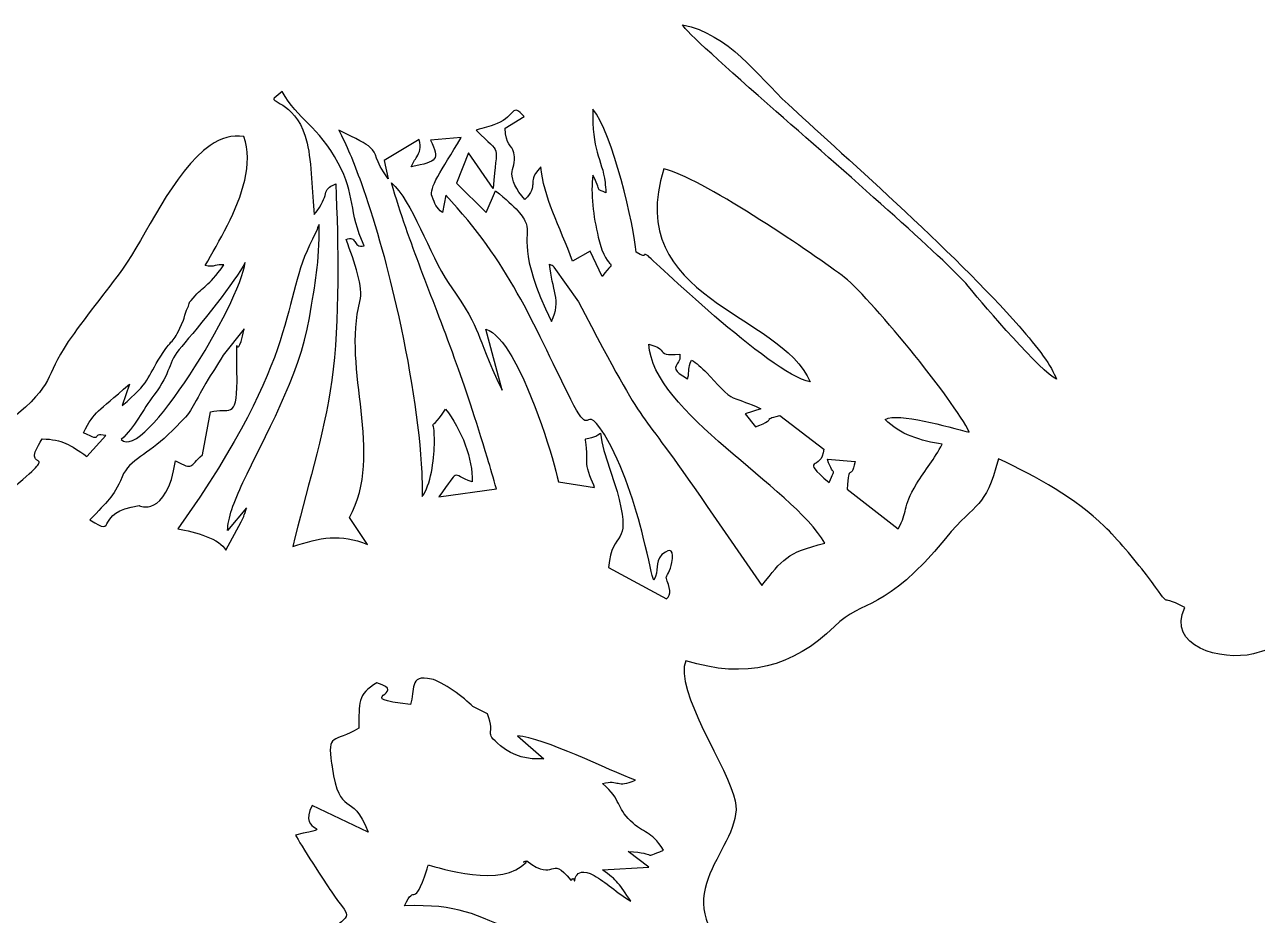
# Paper-space layout 'Состав альбома образцов' of a CAD drawing. Header units: millimetres. Extents: x 16 to 411, y 1 to 288.
# Drawn here: x 210.34 to 219.1, y 254.48 to 260.81 of the extents above; entities that cross this region are included whole.
import ezdxf

# ---------------------------------------------------------------- set-up
doc = ezdxf.new("R2010")
doc.units = ezdxf.units.MM
doc.layers.add('Dimension', color=7, linetype='Continuous')
doc.layers.add('Layer 1', color=7, linetype='Continuous')

# ---------------------------------------------------------------- blocks, each defined once
blk = doc.blocks.new('A$C34BE2B30')
at = {"layer": 'Layer 1'}
for points, knots in [([(12.9528, 10.032), (12.9633, 10.0094), (13.1083, 9.88), (13.2865, 9.7232), (13.2865, 9.7232), (13.5585, 9.4839), (13.9082, 9.1805), (13.9759, 9.0949), (13.9759, 9.0949), (14.0239, 9.0342), (14.231, 8.7946), (14.282, 8.7734), (14.282, 8.7734), (14.2661, 8.8179), (14.2173, 8.884), (14.1491, 8.9616), (14.1491, 8.9616), (13.9245, 9.2178), (13.4895, 9.6001), (13.3288, 9.7491), (13.3288, 9.7491), (13.2159, 9.8537), (13.1195, 9.998), (12.9528, 10.032)], [0, 0, 0, 0, 0.142857, 0.142857, 0.142857, 0.142857, 0.285714, 0.285714, 0.285714, 0.285714, 0.428571, 0.428571, 0.428571, 0.428571, 0.571429, 0.571429, 0.571429, 0.571429, 0.714286, 0.714286, 0.714286, 0.714286, 1, 1, 1, 1]), ([(11.5299, 9.7945), (11.5866, 9.6942), (11.6573, 9.6738), (11.7298, 9.5401), (11.7298, 9.5401), (11.7916, 9.4263), (11.7652, 9.3692), (11.8215, 9.2463), (11.8215, 9.2463), (11.8003, 9.2412), (11.7943, 9.2521), (11.7881, 9.2614), (11.7881, 9.2614), (11.7823, 9.27), (11.7762, 9.2773), (11.7574, 9.2691), (11.7574, 9.2691), (11.7876, 9.1865), (11.8198, 9.0985), (11.8067, 9.0493), (11.8067, 9.0493), (11.7419, 8.8077), (11.8953, 8.5095), (11.7694, 8.2816), (11.7694, 8.2816), (11.7694, 8.2816), (11.8329, 8.1858), (11.8329, 8.1858), (11.8329, 8.1858), (11.7383, 8.2253), (11.6635, 8.2107), (11.5679, 8.1782), (11.5679, 8.1782), (11.6126, 8.3693), (11.679, 8.5708), (11.7065, 8.7691), (11.7065, 8.7691), (11.7355, 8.9774), (11.7297, 9.2559), (11.7205, 9.4662), (11.7205, 9.4662), (11.6647, 9.4443), (11.7052, 9.4308), (11.6439, 9.3583), (11.6439, 9.3583), (11.6362, 9.4347), (11.6351, 9.5404), (11.6191, 9.6114), (11.6191, 9.6114), (11.5872, 9.7525), (11.4853, 9.7565), (11.5022, 9.7709), (11.5022, 9.7709), (11.5022, 9.7709), (11.5299, 9.7945), (11.5299, 9.7945)], [0, 0, 0, 0, 0.066667, 0.066667, 0.066667, 0.066667, 0.133333, 0.133333, 0.133333, 0.133333, 0.2, 0.2, 0.2, 0.2, 0.266667, 0.266667, 0.266667, 0.266667, 0.333333, 0.333333, 0.333333, 0.333333, 0.4, 0.4, 0.4, 0.4, 0.466667, 0.466667, 0.466667, 0.466667, 0.533333, 0.533333, 0.533333, 0.533333, 0.6, 0.6, 0.6, 0.6, 0.666667, 0.666667, 0.666667, 0.666667, 0.733333, 0.733333, 0.733333, 0.733333, 0.8, 0.8, 0.8, 0.8, 0.866667, 0.866667, 0.866667, 0.866667, 1, 1, 1, 1]), ([(13.52, 9.1414), (13.611, 9.0742), (13.9199, 8.6951), (13.9724, 8.5847), (13.9724, 8.5847), (13.8962, 8.6033), (13.7206, 8.6554), (13.6735, 8.6301), (13.6735, 8.6301), (13.7231, 8.5766), (13.8024, 8.5532), (13.8765, 8.5415), (13.8765, 8.5415), (13.8487, 8.4906), (13.8161, 8.4506), (13.7853, 8.4009), (13.7853, 8.4009), (13.7315, 8.314), (13.7562, 8.3031), (13.7197, 8.2412), (13.7197, 8.2412), (13.7197, 8.2412), (13.5384, 8.3819), (13.5384, 8.3819), (13.5384, 8.3819), (13.5443, 8.4842), (13.5491, 8.4022), (13.5663, 8.4809), (13.5663, 8.4809), (13.5663, 8.4809), (13.4679, 8.4886), (13.4679, 8.4886), (13.4679, 8.4886), (13.4926, 8.4143), (13.4995, 8.4705), (13.4741, 8.4053), (13.4741, 8.4053), (13.3642, 8.5021), (13.4495, 8.4423), (13.455, 8.5245), (13.455, 8.5245), (13.455, 8.5245), (13.2988, 8.6434), (13.2988, 8.6434), (13.2988, 8.6434), (13.2241, 8.626), (13.3042, 8.6398), (13.2123, 8.6032), (13.2123, 8.6032), (13.2123, 8.6032), (13.1762, 8.6498), (13.1762, 8.6498), (13.1762, 8.6498), (13.1762, 8.6498), (13.2314, 8.6675), (13.2314, 8.6675), (13.2314, 8.6675), (13.1826, 8.6907), (13.1683, 8.6928), (13.1333, 8.706), (13.1333, 8.706), (13.1107, 8.7145), (13.0752, 8.7585), (13.0391, 8.7953), (13.0391, 8.7953), (13.0208, 8.8139), (13.0022, 8.8308), (12.9851, 8.8402), (12.9851, 8.8402), (12.9698, 8.808), (12.9798, 8.8079), (12.9714, 8.7745), (12.9714, 8.7745), (12.9181, 8.802), (12.9238, 8.8149), (12.9389, 8.8344), (12.9389, 8.8344), (12.9426, 8.8391), (12.9449, 8.8472), (12.9439, 8.8611), (12.9439, 8.8611), (12.9181, 8.8593), (12.904, 8.8597), (12.8954, 8.8616), (12.8954, 8.8616), (12.8728, 8.8667), (12.8897, 8.8827), (12.8339, 8.897), (12.8339, 8.897), (12.8437, 8.6577), (13.3432, 8.3906), (13.4593, 8.1902), (13.4593, 8.1902), (13.3211, 8.1565), (13.3097, 8.1333), (13.2353, 8.04), (13.2353, 8.04), (13.2353, 8.04), (13.0409, 8.32), (13.0409, 8.32), (13.0409, 8.32), (12.7691, 8.7199), (12.8524, 8.5349), (12.5831, 9.0481), (12.5831, 9.0481), (12.5831, 9.0481), (12.4955, 9.1704), (12.4955, 9.1704), (12.4955, 9.1704), (12.4935, 9.1783), (12.4859, 9.1776), (12.4808, 9.1809), (12.4808, 9.1809), (12.4886, 9.0898), (12.5238, 9.054), (12.4879, 8.9774), (12.4879, 8.9774), (12.3633, 9.2321), (12.413, 9.274), (12.3971, 9.3254), (12.3971, 9.3254), (12.389, 9.3518), (12.3636, 9.3806), (12.2889, 9.4419), (12.2889, 9.4419), (12.2889, 9.4419), (12.2557, 9.3645), (12.2557, 9.3645), (12.2557, 9.3645), (12.2557, 9.3645), (12.1495, 9.4687), (12.1495, 9.4687), (12.1495, 9.4687), (12.1495, 9.4687), (12.1922, 9.5763), (12.1922, 9.5763), (12.1922, 9.5763), (12.1922, 9.5763), (12.2797, 9.4498), (12.2797, 9.4498), (12.2797, 9.4498), (12.2917, 9.6225), (12.3146, 9.5609), (12.2196, 9.6571), (12.2196, 9.6571), (12.2515, 9.6688), (12.2608, 9.6664), (12.2941, 9.6807), (12.2941, 9.6807), (12.3595, 9.7087), (12.3462, 9.7568), (12.3898, 9.7058), (12.3898, 9.7058), (12.3898, 9.7058), (12.3232, 9.6647), (12.3232, 9.6647), (12.3232, 9.6647), (12.3241, 9.6003), (12.3464, 9.6091), (12.3539, 9.5763), (12.3539, 9.5763), (12.3608, 9.5381), (12.3469, 9.5254), (12.347, 9.502), (12.347, 9.502), (12.3471, 9.4802), (12.3602, 9.4476), (12.3928, 9.411), (12.3928, 9.411), (12.4195, 9.4363), (12.4196, 9.4543), (12.421, 9.4649), (12.421, 9.4649), (12.4234, 9.4835), (12.4148, 9.4879), (12.4499, 9.5273), (12.4499, 9.5273), (12.4573, 9.4232), (12.5182, 9.3146), (12.5622, 9.1915), (12.5622, 9.1915), (12.5622, 9.1915), (12.6254, 9.2271), (12.6254, 9.2271), (12.6254, 9.2271), (12.6254, 9.2271), (12.6671, 9.1375), (12.6671, 9.1375), (12.6671, 9.1375), (12.7284, 9.2174), (12.6891, 9.1302), (12.6536, 9.2778), (12.6536, 9.2778), (12.6358, 9.3516), (12.6256, 9.4331), (12.6345, 9.4974), (12.6345, 9.4974), (12.6567, 9.4575), (12.6526, 9.4501), (12.657, 9.4456), (12.657, 9.4456), (12.6596, 9.4431), (12.6651, 9.4415), (12.6803, 9.4352), (12.6803, 9.4352), (12.68, 9.4485), (12.6791, 9.4606), (12.6778, 9.4717), (12.6778, 9.4717), (12.6672, 9.5562), (12.6285, 9.5866), (12.6348, 9.7314), (12.6348, 9.7314), (12.7027, 9.6528), (12.7832, 9.3133), (12.7879, 9.2234), (12.7879, 9.2234), (12.838, 9.1976), (12.8029, 9.2249), (12.8282, 9.2121), (12.8282, 9.2121), (12.8401, 9.2062), (13.2606, 8.7946), (13.4068, 8.7628), (13.4068, 8.7628), (13.3029, 9.0083), (12.7382, 9.0596), (12.8871, 9.5197), (12.8871, 9.5197), (13.0132, 9.4916), (13.3959, 9.233), (13.52, 9.1414)], [0, 0, 0, 0, 0.016949, 0.016949, 0.016949, 0.016949, 0.033898, 0.033898, 0.033898, 0.033898, 0.050847, 0.050847, 0.050847, 0.050847, 0.067797, 0.067797, 0.067797, 0.067797, 0.084746, 0.084746, 0.084746, 0.084746, 0.101695, 0.101695, 0.101695, 0.101695, 0.118644, 0.118644, 0.118644, 0.118644, 0.135593, 0.135593, 0.135593, 0.135593, 0.152542, 0.152542, 0.152542, 0.152542, 0.169492, 0.169492, 0.169492, 0.169492, 0.186441, 0.186441, 0.186441, 0.186441, 0.20339, 0.20339, 0.20339, 0.20339, 0.220339, 0.220339, 0.220339, 0.220339, 0.237288, 0.237288, 0.237288, 0.237288, 0.254237, 0.254237, 0.254237, 0.254237, 0.271186, 0.271186, 0.271186, 0.271186, 0.288136, 0.288136, 0.288136, 0.288136, 0.305085, 0.305085, 0.305085, 0.305085, 0.322034, 0.322034, 0.322034, 0.322034, 0.338983, 0.338983, 0.338983, 0.338983, 0.355932, 0.355932, 0.355932, 0.355932, 0.372881, 0.372881, 0.372881, 0.372881, 0.389831, 0.389831, 0.389831, 0.389831, 0.40678, 0.40678, 0.40678, 0.40678, 0.423729, 0.423729, 0.423729, 0.423729, 0.440678, 0.440678, 0.440678, 0.440678, 0.457627, 0.457627, 0.457627, 0.457627, 0.474576, 0.474576, 0.474576, 0.474576, 0.491525, 0.491525, 0.491525, 0.491525, 0.508475, 0.508475, 0.508475, 0.508475, 0.525424, 0.525424, 0.525424, 0.525424, 0.542373, 0.542373, 0.542373, 0.542373, 0.559322, 0.559322, 0.559322, 0.559322, 0.576271, 0.576271, 0.576271, 0.576271, 0.59322, 0.59322, 0.59322, 0.59322, 0.610169, 0.610169, 0.610169, 0.61017, 0.627119, 0.627119, 0.627119, 0.627119, 0.644068, 0.644068, 0.644068, 0.644068, 0.661017, 0.661017, 0.661017, 0.661017, 0.677966, 0.677966, 0.677966, 0.677966, 0.694915, 0.694915, 0.694915, 0.694915, 0.711864, 0.711864, 0.711864, 0.711864, 0.728814, 0.728814, 0.728814, 0.728814, 0.745763, 0.745763, 0.745763, 0.745763, 0.762712, 0.762712, 0.762712, 0.762712, 0.779661, 0.779661, 0.779661, 0.779661, 0.79661, 0.79661, 0.79661, 0.79661, 0.813559, 0.813559, 0.813559, 0.813559, 0.830508, 0.830508, 0.830508, 0.830508, 0.847458, 0.847458, 0.847458, 0.847458, 0.864407, 0.864407, 0.864407, 0.864407, 0.881356, 0.881356, 0.881356, 0.881356, 0.898305, 0.898305, 0.898305, 0.898305, 0.915254, 0.915254, 0.915254, 0.915254, 0.932203, 0.932203, 0.932203, 0.932203, 0.949153, 0.949153, 0.949153, 0.949153, 0.966102, 0.966102, 0.966102, 0.966102, 1, 1, 1, 1]), ([(9.5766, 7.7365), (9.6913, 7.9337), (9.9015, 8.0469), (10.0639, 8.1978), (10.0639, 8.1978), (10.2475, 8.3683), (10.3739, 8.4733), (10.5666, 8.6298), (10.5666, 8.6298), (10.728, 8.7609), (10.6815, 8.7752), (10.77, 8.9062), (10.77, 8.9062), (10.8205, 8.981), (10.9073, 9.0879), (10.9651, 9.1675), (10.9651, 9.1675), (11.0386, 9.2686), (11.1446, 9.5137), (11.2747, 9.6031), (11.2747, 9.6031), (11.3126, 9.6292), (11.3526, 9.6421), (11.3944, 9.6343), (11.3944, 9.6343), (11.4114, 9.5866), (11.4098, 9.5337), (11.3973, 9.4798), (11.3973, 9.4798), (11.3725, 9.3724), (11.3048, 9.2606), (11.2563, 9.1764), (11.2563, 9.1764), (11.2728, 9.1722), (11.2825, 9.174), (11.2925, 9.1761), (11.2925, 9.1761), (11.3011, 9.178), (11.3099, 9.1803), (11.3234, 9.1794), (11.3234, 9.1794), (11.2642, 9.0945), (11.2517, 9.1077), (11.2137, 9.0606), (11.2137, 9.0606), (11.1897, 9.0308), (11.2126, 9.0678), (11.1907, 9.0177), (11.1907, 9.0177), (11.1878, 9.0111), (11.1818, 8.9892), (11.179, 8.9823), (11.179, 8.9823), (11.1422, 8.8925), (11.1457, 8.9283), (11.0986, 8.8548), (11.0986, 8.8548), (11.0488, 8.777), (11.0616, 8.763), (10.9613, 8.679), (10.9613, 8.679), (10.9613, 8.679), (10.9871, 8.7554), (10.9871, 8.7554), (10.9871, 8.7554), (10.8707, 8.651), (10.8657, 8.6637), (10.8243, 8.5825), (10.8243, 8.5825), (10.9023, 8.5433), (10.8425, 8.5856), (10.904, 8.5723), (10.904, 8.5723), (10.904, 8.5723), (10.8364, 8.4985), (10.8364, 8.4985), (10.8364, 8.4985), (10.7743, 8.5405), (10.7514, 8.5582), (10.6777, 8.561), (10.6777, 8.561), (10.5889, 8.4263), (10.7603, 8.5446), (10.5781, 8.3908), (10.5781, 8.3908), (10.5781, 8.3908), (10.2052, 8.0935), (10.2052, 8.0935), (10.2052, 8.0935), (10.13, 8.014), (10.0753, 8.0007), (9.9738, 7.948), (9.9738, 7.948), (9.8519, 7.9888), (10.0247, 7.957), (9.9069, 7.9868), (9.9069, 7.9868), (9.8815, 7.9577), (9.8763, 7.9411), (9.8719, 7.9363), (9.8719, 7.9363), (9.835, 7.8954), (9.8364, 7.9274), (9.8133, 7.878), (9.8133, 7.878), (9.7736, 7.793), (9.8264, 7.8013), (9.678, 7.6391), (9.678, 7.6391), (9.678, 7.6391), (9.5766, 7.7365), (9.5766, 7.7365)], [0, 0, 0, 0, 0.034483, 0.034483, 0.034483, 0.034483, 0.068966, 0.068966, 0.068966, 0.068966, 0.103448, 0.103448, 0.103448, 0.103448, 0.137931, 0.137931, 0.137931, 0.137931, 0.172414, 0.172414, 0.172414, 0.172414, 0.206897, 0.206897, 0.206897, 0.206897, 0.241379, 0.241379, 0.241379, 0.241379, 0.275862, 0.275862, 0.275862, 0.275862, 0.310345, 0.310345, 0.310345, 0.310345, 0.344828, 0.344828, 0.344828, 0.344828, 0.37931, 0.37931, 0.37931, 0.37931, 0.413793, 0.413793, 0.413793, 0.413793, 0.448276, 0.448276, 0.448276, 0.448276, 0.482759, 0.482759, 0.482759, 0.482759, 0.517241, 0.517241, 0.517241, 0.517241, 0.551724, 0.551724, 0.551724, 0.551724, 0.586207, 0.586207, 0.586207, 0.586207, 0.62069, 0.62069, 0.62069, 0.62069, 0.655172, 0.655172, 0.655172, 0.655172, 0.689655, 0.689655, 0.689655, 0.689655, 0.724138, 0.724138, 0.724138, 0.724138, 0.758621, 0.758621, 0.758621, 0.758621, 0.793103, 0.793103, 0.793103, 0.793103, 0.827586, 0.827586, 0.827586, 0.827586, 0.862069, 0.862069, 0.862069, 0.862069, 0.896552, 0.896552, 0.896552, 0.896552, 0.931034, 0.931034, 0.931034, 0.931034, 1, 1, 1, 1]), ([(12.1116, 9.4268), (12.3382, 9.1837), (12.4149, 8.984), (12.5561, 8.701), (12.5561, 8.701), (12.5876, 8.6378), (12.6006, 8.6256), (12.6097, 8.6255), (12.6097, 8.6255), (12.6234, 8.6253), (12.6287, 8.6522), (12.6754, 8.576), (12.6754, 8.576), (12.7424, 8.4667), (12.7861, 8.3208), (12.8135, 8.2118), (12.8135, 8.2118), (12.8342, 8.1293), (12.8456, 8.0679), (12.8508, 8.0593), (12.8508, 8.0593), (12.8716, 8.0957), (12.8526, 8.1171), (12.8801, 8.1503), (12.8801, 8.1503), (12.9155, 8.1786), (12.9216, 8.1619), (12.9153, 8.1217), (12.9153, 8.1217), (12.9108, 8.0932), (12.8951, 8.0698), (12.895, 8.0696), (12.895, 8.0696), (12.9059, 8.0303), (12.9171, 8.0099), (12.8957, 7.9921), (12.8957, 7.9921), (12.8957, 7.9921), (12.69, 8.1043), (12.69, 8.1043), (12.69, 8.1043), (12.6965, 8.1752), (12.7181, 8.1909), (12.7311, 8.2148), (12.7311, 8.2148), (12.7428, 8.2362), (12.7475, 8.2643), (12.728, 8.3449), (12.728, 8.3449), (12.7095, 8.4214), (12.673, 8.4984), (12.6612, 8.5808), (12.6612, 8.5808), (12.6371, 8.5624), (12.6224, 8.5661), (12.6099, 8.5612), (12.6099, 8.5612), (12.6057, 8.5595), (12.6142, 8.5366), (12.6131, 8.4709), (12.6131, 8.4709), (12.6128, 8.452), (12.6332, 8.4082), (12.6408, 8.3881), (12.6408, 8.3881), (12.6408, 8.3881), (12.5123, 8.4082), (12.5123, 8.4082), (12.5123, 8.4082), (12.4931, 8.4911), (12.4247, 8.7205), (12.3465, 8.8534), (12.3465, 8.8534), (12.3164, 8.9046), (12.2849, 8.9416), (12.2541, 8.9503), (12.2541, 8.9503), (12.2541, 8.9503), (12.3124, 8.7337), (12.3124, 8.7337), (12.3124, 8.7337), (12.2023, 8.9604), (12.2565, 8.9179), (12.123, 9.1127), (12.123, 9.1127), (12.0514, 9.2169), (11.9921, 9.4085), (11.9184, 9.4704), (11.9184, 9.4704), (11.9852, 9.2457), (12.0573, 9.0846), (12.143, 8.8467), (12.143, 8.8467), (12.1793, 8.7459), (12.2181, 8.6311), (12.2599, 8.4919), (12.2599, 8.4919), (12.2704, 8.4573), (12.281, 8.4211), (12.2918, 8.3833), (12.2918, 8.3833), (12.2918, 8.3833), (12.0868, 8.3546), (12.0868, 8.3546), (12.0868, 8.3546), (12.1653, 8.4587), (12.1253, 8.436), (12.205, 8.4083), (12.205, 8.4083), (12.2069, 8.449), (12.1974, 8.4949), (12.1811, 8.5393), (12.1811, 8.5393), (12.1637, 8.5863), (12.1385, 8.6317), (12.1108, 8.6668), (12.1108, 8.6668), (12.0401, 8.5579), (12.0741, 8.6676), (12.0713, 8.5399), (12.0713, 8.5399), (12.0701, 8.4877), (12.0583, 8.3942), (12.0277, 8.3565), (12.0277, 8.3565), (12.0281, 8.3828), (12.0275, 8.411), (12.0261, 8.4409), (12.0261, 8.4409), (12.0183, 8.6068), (11.9836, 8.8236), (11.9355, 9.0339), (11.9355, 9.0339), (11.8995, 9.1911), (11.856, 9.3448), (11.8107, 9.4711), (11.8107, 9.4711), (11.7845, 9.5437), (11.7578, 9.6073), (11.7315, 9.6571), (11.7315, 9.6571), (11.7979, 9.6257), (11.8277, 9.6098), (11.8433, 9.5959), (11.8433, 9.5959), (11.8692, 9.573), (11.856, 9.556), (11.9066, 9.4844), (11.9066, 9.4844), (11.9066, 9.4844), (11.8923, 9.5498), (11.8923, 9.5498), (11.8923, 9.5498), (11.8923, 9.5498), (12.0167, 9.6241), (12.0167, 9.6241), (12.0167, 9.6241), (12.0253, 9.5942), (12.0184, 9.5785), (12.0087, 9.5629), (12.0087, 9.5629), (12.0021, 9.5522), (11.9941, 9.5416), (11.9889, 9.5265), (11.9889, 9.5265), (12.0362, 9.5368), (12.0614, 9.5429), (12.0707, 9.5553), (12.0707, 9.5553), (12.0802, 9.5677), (12.0737, 9.5864), (12.0576, 9.6222), (12.0576, 9.6222), (12.0576, 9.6222), (12.1662, 9.6312), (12.1662, 9.6312), (12.1662, 9.6312), (12.0952, 9.5107), (12.0505, 9.4523), (12.0631, 9.4212), (12.0631, 9.4212), (12.074, 9.3946), (12.0759, 9.3829), (12.1005, 9.3645), (12.1005, 9.3645), (12.1005, 9.3645), (12.1116, 9.4268), (12.1116, 9.4268)], [0, 0, 0, 0, 0.020833, 0.020833, 0.020833, 0.020833, 0.041667, 0.041667, 0.041667, 0.041667, 0.0625, 0.0625, 0.0625, 0.0625, 0.083333, 0.083333, 0.083333, 0.083333, 0.104167, 0.104167, 0.104167, 0.104167, 0.125, 0.125, 0.125, 0.125, 0.145833, 0.145833, 0.145833, 0.145833, 0.166667, 0.166667, 0.166667, 0.166667, 0.1875, 0.1875, 0.1875, 0.1875, 0.208333, 0.208333, 0.208333, 0.208333, 0.229167, 0.229167, 0.229167, 0.229167, 0.25, 0.25, 0.25, 0.25, 0.270833, 0.270833, 0.270833, 0.270833, 0.291667, 0.291667, 0.291667, 0.291667, 0.3125, 0.3125, 0.3125, 0.3125, 0.333333, 0.333333, 0.333333, 0.333333, 0.354167, 0.354167, 0.354167, 0.354167, 0.375, 0.375, 0.375, 0.375, 0.395833, 0.395833, 0.395833, 0.395833, 0.416667, 0.416667, 0.416667, 0.416667, 0.4375, 0.4375, 0.4375, 0.4375, 0.458333, 0.458333, 0.458333, 0.458333, 0.479167, 0.479167, 0.479167, 0.479167, 0.5, 0.5, 0.5, 0.5, 0.520833, 0.520833, 0.520833, 0.520833, 0.541667, 0.541667, 0.541667, 0.541667, 0.5625, 0.5625, 0.5625, 0.5625, 0.583333, 0.583333, 0.583333, 0.583333, 0.604167, 0.604167, 0.604167, 0.604167, 0.625, 0.625, 0.625, 0.625, 0.645833, 0.645833, 0.645833, 0.645833, 0.666667, 0.666667, 0.666667, 0.666667, 0.6875, 0.6875, 0.6875, 0.6875, 0.708333, 0.708333, 0.708333, 0.708333, 0.729167, 0.729167, 0.729167, 0.729167, 0.75, 0.75, 0.75, 0.75, 0.770833, 0.770833, 0.770833, 0.770833, 0.791667, 0.791667, 0.791667, 0.791667, 0.8125, 0.8125, 0.8125, 0.8125, 0.833333, 0.833333, 0.833333, 0.833333, 0.854167, 0.854167, 0.854167, 0.854167, 0.875, 0.875, 0.875, 0.875, 0.895833, 0.895833, 0.895833, 0.895833, 0.916667, 0.916667, 0.916667, 0.916667, 0.9375, 0.9375, 0.9375, 0.9375, 0.958333, 0.958333, 0.958333, 0.958333, 1, 1, 1, 1]), ([(11.1594, 8.241), (11.6066, 8.8708), (11.5227, 9.051), (11.6379, 9.2698), (11.6379, 9.2698), (11.6379, 9.2698), (11.654, 9.304), (11.654, 9.304), (11.654, 9.304), (11.6554, 9.3134), (11.6589, 9.316), (11.6619, 9.3217), (11.6619, 9.3217), (11.6616, 9.1805), (11.6489, 9.1189), (11.6272, 8.9904), (11.6272, 8.9904), (11.5916, 8.7802), (11.4647, 8.565), (11.3908, 8.4059), (11.3908, 8.4059), (11.3586, 8.3366), (11.3365, 8.2778), (11.3364, 8.2348), (11.3364, 8.2348), (11.3364, 8.2348), (11.4035, 8.3153), (11.4035, 8.3153), (11.4035, 8.3153), (11.3853, 8.2613), (11.4023, 8.3056), (11.3847, 8.2665), (11.3847, 8.2665), (11.3847, 8.2665), (11.3297, 8.1652), (11.3297, 8.1652), (11.3297, 8.1652), (11.3121, 8.2049), (11.2192, 8.2312), (11.1594, 8.241)], [0, 0, 0, 0, 0.090909, 0.090909, 0.090909, 0.090909, 0.181818, 0.181818, 0.181818, 0.181818, 0.272727, 0.272727, 0.272727, 0.272727, 0.363636, 0.363636, 0.363636, 0.363636, 0.454545, 0.454545, 0.454545, 0.454545, 0.545455, 0.545455, 0.545455, 0.545455, 0.636364, 0.636364, 0.636364, 0.636364, 0.727273, 0.727273, 0.727273, 0.727273, 0.818182, 0.818182, 0.818182, 0.818182, 1, 1, 1, 1]), ([(10.9581, 8.5591), (11.0061, 8.6013), (11.0341, 8.6638), (11.0743, 8.7162), (11.0743, 8.7162), (11.1392, 8.8008), (11.1202, 8.828), (11.173, 8.8889), (11.173, 8.8889), (11.2298, 8.9543), (11.3692, 9.1264), (11.3984, 9.1868), (11.3984, 9.1868), (11.3838, 9.0494), (11.0357, 8.4708), (10.9581, 8.5591)], [0, 0, 0, 0, 0.2, 0.2, 0.2, 0.2, 0.4, 0.4, 0.4, 0.4, 0.6, 0.6, 0.6, 0.6, 1, 1, 1, 1]), ([(14.7385, 7.9613), (14.6721, 7.8247), (14.8676, 7.7699), (14.9819, 7.7971), (14.9819, 7.7971), (15.0397, 7.8108), (15.2734, 7.8996), (15.3328, 7.9261), (15.3328, 7.9261), (15.7164, 8.0968), (16.1456, 8.4449), (16.4568, 8.7199), (16.4568, 8.7199), (16.5452, 8.7981), (16.5166, 8.8126), (16.5471, 8.8462), (16.5471, 8.8462), (16.5733, 8.875), (16.6147, 8.8771), (16.6679, 8.9418), (16.6679, 8.9418), (16.7471, 9.038), (16.789, 9.1416), (16.9114, 9.1786), (16.9114, 9.1786), (16.9124, 9.0479), (16.9314, 8.963), (16.9148, 8.8365), (16.9148, 8.8365), (16.9144, 8.8334), (16.9128, 8.8271), (16.9125, 8.8239), (16.9125, 8.8239), (16.8848, 8.5798), (16.8815, 8.7362), (16.8512, 8.6213), (16.8512, 8.6213), (16.7946, 8.4067), (17.1423, 8.3986), (17.2568, 8.3334), (17.2568, 8.3334), (17.2238, 7.831), (16.9618, 7.9352), (16.8664, 7.6247), (16.8664, 7.6247), (16.8664, 7.6247), (17.0169, 7.7768), (17.0169, 7.7768), (17.0169, 7.7768), (16.9069, 7.5563), (16.7419, 7.3403), (16.6766, 7.0843), (16.6766, 7.0843), (16.6766, 7.0843), (16.4028, 7.0556), (16.4028, 7.0556), (16.4028, 7.0556), (16.5281, 7.262), (16.735, 7.3269), (16.8642, 7.6269), (16.8642, 7.6269), (16.7836, 7.5592), (16.6891, 7.4112), (16.5967, 7.3247), (16.5967, 7.3247), (16.5967, 7.3247), (16.3145, 7.035), (16.3145, 7.035), (16.3145, 7.035), (16.3191, 6.7723), (16.5462, 6.5774), (16.745, 6.4694), (16.745, 6.4694), (16.3255, 6.4149), (16.5002, 6.4689), (16.1533, 6.6172), (16.1533, 6.6172), (15.5206, 6.8878), (14.8546, 6.8508), (14.2281, 6.5424), (14.2281, 6.5424), (13.9249, 6.3931), (14.04, 6.3482), (13.6819, 6.4497), (13.6819, 6.4497), (13.5698, 6.4814), (13.2382, 6.6405), (13.1469, 6.7138), (13.1469, 6.7138), (12.8659, 6.9397), (13.1736, 7.1071), (13.1408, 7.2748), (13.1408, 7.2748), (13.1199, 7.3821), (12.92, 7.6716), (12.9646, 7.7729), (12.9646, 7.7729), (13.1779, 7.706), (13.3454, 7.7497), (13.4933, 7.8946), (13.4933, 7.8946), (13.5955, 7.9948), (13.6697, 7.9418), (13.888, 8.2075), (13.888, 8.2075), (14.0028, 8.3471), (14.025, 8.3042), (14.0761, 8.4897), (14.0761, 8.4897), (14.2151, 8.4264), (14.3485, 8.3493), (14.453, 8.2499), (14.453, 8.2499), (14.4967, 8.2082), (14.5598, 8.1326), (14.602, 8.0776), (14.602, 8.0776), (14.7106, 7.936), (14.6275, 8.022), (14.7385, 7.9613)], [0, 0, 0, 0, 0.032258, 0.032258, 0.032258, 0.032258, 0.064516, 0.064516, 0.064516, 0.064516, 0.096774, 0.096774, 0.096774, 0.096774, 0.129032, 0.129032, 0.129032, 0.129032, 0.16129, 0.16129, 0.16129, 0.16129, 0.193548, 0.193548, 0.193548, 0.193548, 0.225806, 0.225806, 0.225806, 0.225806, 0.258065, 0.258065, 0.258065, 0.258065, 0.290323, 0.290323, 0.290323, 0.290323, 0.322581, 0.322581, 0.322581, 0.322581, 0.354839, 0.354839, 0.354839, 0.354839, 0.387097, 0.387097, 0.387097, 0.387097, 0.419355, 0.419355, 0.419355, 0.419355, 0.451613, 0.451613, 0.451613, 0.451613, 0.483871, 0.483871, 0.483871, 0.483871, 0.516129, 0.516129, 0.516129, 0.516129, 0.548387, 0.548387, 0.548387, 0.548387, 0.580645, 0.580645, 0.580645, 0.580645, 0.612903, 0.612903, 0.612903, 0.612903, 0.645161, 0.645161, 0.645161, 0.645161, 0.677419, 0.677419, 0.677419, 0.677419, 0.709677, 0.709677, 0.709677, 0.709677, 0.741935, 0.741935, 0.741935, 0.741935, 0.774194, 0.774194, 0.774194, 0.774194, 0.806452, 0.806452, 0.806452, 0.806452, 0.83871, 0.83871, 0.83871, 0.83871, 0.870968, 0.870968, 0.870968, 0.870968, 0.903226, 0.903226, 0.903226, 0.903226, 0.935484, 0.935484, 0.935484, 0.935484, 1, 1, 1, 1]), ([(10.8471, 8.2727), (10.9105, 8.3431), (10.9275, 8.3475), (10.9612, 8.426), (10.9612, 8.426), (10.9885, 8.4897), (11.053, 8.5045), (11.1243, 8.5751), (11.1243, 8.5751), (11.2226, 8.6725), (11.1947, 8.6476), (11.2592, 8.7591), (11.2592, 8.7591), (11.2813, 8.7973), (11.2976, 8.817), (11.3204, 8.8582), (11.3204, 8.8582), (11.3204, 8.8582), (11.3954, 8.9513), (11.3954, 8.9513), (11.3954, 8.9513), (11.3601, 8.7898), (11.37, 9.0161), (11.3697, 8.7657), (11.3697, 8.7657), (11.3694, 8.625), (11.3412, 8.675), (11.2753, 8.6563), (11.2753, 8.6563), (11.2753, 8.6563), (11.2474, 8.5044), (11.2474, 8.5044), (11.2474, 8.5044), (11.1967, 8.4622), (11.2191, 8.4484), (11.1515, 8.4825), (11.1515, 8.4825), (11.1179, 8.2771), (11.0223, 8.3236), (11.0221, 8.3236), (11.0221, 8.3236), (10.8556, 8.3017), (10.9507, 8.207), (10.8471, 8.2727)], [0, 0, 0, 0, 0.083333, 0.083333, 0.083333, 0.083333, 0.166667, 0.166667, 0.166667, 0.166667, 0.25, 0.25, 0.25, 0.25, 0.333333, 0.333333, 0.333333, 0.333333, 0.416667, 0.416667, 0.416667, 0.416667, 0.5, 0.5, 0.5, 0.5, 0.583333, 0.583333, 0.583333, 0.583333, 0.666667, 0.666667, 0.666667, 0.666667, 0.75, 0.75, 0.75, 0.75, 0.833333, 0.833333, 0.833333, 0.833333, 1, 1, 1, 1]), ([(11.9861, 7.6178), (12.0035, 7.6659), (11.9781, 7.7258), (12.0605, 7.7077), (12.0605, 7.7077), (12.0975, 7.6995), (12.1803, 7.6406), (12.2077, 7.6099), (12.2077, 7.6099), (12.2077, 7.6099), (12.2601, 7.5838), (12.2601, 7.5838), (12.2601, 7.5838), (12.2923, 7.5027), (12.2405, 7.5256), (12.3065, 7.471), (12.3065, 7.471), (12.3529, 7.4325), (12.4024, 7.4209), (12.4607, 7.4245), (12.4607, 7.4245), (12.4607, 7.4245), (12.3661, 7.5058), (12.3661, 7.5058), (12.3661, 7.5058), (12.4609, 7.5004), (12.6896, 7.3828), (12.7862, 7.3483), (12.7862, 7.3483), (12.7173, 7.3192), (12.7303, 7.3522), (12.6687, 7.3367), (12.6687, 7.3367), (12.7376, 7.2756), (12.7175, 7.2536), (12.7684, 7.2035), (12.7684, 7.2035), (12.8166, 7.1562), (12.8395, 7.1733), (12.8852, 7.0997), (12.8852, 7.0997), (12.8063, 7.0668), (12.8716, 7.0901), (12.7596, 7.0948), (12.7596, 7.0948), (12.7596, 7.0948), (12.8334, 7.0393), (12.8334, 7.0393), (12.8334, 7.0393), (12.8334, 7.0393), (12.6691, 7.0299), (12.6691, 7.0299), (12.6691, 7.0299), (12.7208, 6.9935), (12.7299, 6.978), (12.7691, 6.9187), (12.7691, 6.9187), (12.7184, 6.9491), (12.681, 6.9866), (12.6387, 7.0097), (12.6387, 7.0097), (12.5573, 7.054), (12.5751, 6.9648), (12.5661, 6.9989), (12.5661, 6.9989), (12.5652, 7.0022), (12.5599, 6.994), (12.5562, 6.9932), (12.5562, 6.9932), (12.4783, 7.0903), (12.505, 6.9804), (12.3998, 7.0624), (12.3998, 7.0624), (12.3624, 7.0462), (12.426, 7.0775), (12.3799, 7.0416), (12.3799, 7.0416), (12.2847, 6.9676), (12.0508, 7.0479), (12.0505, 7.048), (12.0505, 7.048), (12.0475, 7.0426), (12.0459, 7.0341), (12.0447, 7.0304), (12.0447, 7.0304), (11.9951, 6.8822), (12.0052, 6.9899), (11.9646, 6.9018), (11.9646, 6.9018), (12.158, 6.9098), (12.213, 6.8709), (12.3714, 6.8055), (12.3714, 6.8055), (12.3877, 6.7635), (12.3833, 6.7925), (12.3535, 6.746), (12.3535, 6.746), (12.4745, 6.7487), (12.3538, 6.7503), (12.452, 6.7722), (12.452, 6.7722), (12.4384, 6.6673), (12.447, 6.7891), (12.4274, 6.7011), (12.4274, 6.7011), (12.4274, 6.7011), (12.4787, 6.6015), (12.4787, 6.6015), (12.4787, 6.6015), (12.4256, 6.6446), (12.3707, 6.7092), (12.3064, 6.7281), (12.3064, 6.7281), (12.3143, 6.6567), (12.3557, 6.6484), (12.4103, 6.5909), (12.4103, 6.5909), (12.5213, 6.4739), (12.3904, 6.6029), (12.4568, 6.4632), (12.4568, 6.4632), (12.3819, 6.4839), (12.4012, 6.5068), (12.3201, 6.4583), (12.3201, 6.4583), (12.3201, 6.4583), (12.4413, 6.3084), (12.4413, 6.3084), (12.4413, 6.3084), (12.2856, 6.313), (12.4295, 6.3496), (12.2777, 6.3569), (12.2777, 6.3569), (12.2777, 6.3569), (12.3411, 6.288), (12.3411, 6.288), (12.3411, 6.288), (12.2332, 6.2777), (12.2887, 6.3175), (12.1869, 6.283), (12.1869, 6.283), (12.0515, 6.2372), (12.0004, 6.2177), (11.9201, 6.2851), (11.9201, 6.2851), (11.9156, 6.368), (11.9293, 6.3989), (12.0018, 6.4412), (12.0018, 6.4412), (11.8097, 6.519), (11.9789, 6.5136), (11.8152, 6.5784), (11.8152, 6.5784), (11.8842, 6.6457), (11.8535, 6.5671), (11.8601, 6.6605), (11.8601, 6.6605), (11.8601, 6.6605), (11.753, 6.6648), (11.753, 6.6648), (11.753, 6.6648), (11.7499, 6.7767), (11.7567, 6.7481), (11.6844, 6.802), (11.6844, 6.802), (11.7875, 6.8819), (11.7728, 6.8527), (11.7042, 6.9539), (11.7042, 6.9539), (11.6843, 6.9834), (11.5929, 7.1229), (11.5775, 7.1537), (11.5775, 7.1537), (11.742, 7.1902), (11.5784, 7.1507), (11.6374, 7.2591), (11.6374, 7.2591), (11.6374, 7.2591), (11.8359, 7.1641), (11.8359, 7.1641), (11.8359, 7.1641), (11.7781, 7.3154), (11.7351, 7.2101), (11.7079, 7.3954), (11.7079, 7.3954), (11.7075, 7.3984), (11.7061, 7.4049), (11.7057, 7.4078), (11.7057, 7.4078), (11.6909, 7.5176), (11.7119, 7.479), (11.8025, 7.5332), (11.8025, 7.5332), (11.8049, 7.6221), (11.795, 7.654), (11.8672, 7.6941), (11.8672, 7.6941), (11.9872, 7.6558), (11.7677, 7.6405), (11.9861, 7.6178)], [0, 0, 0, 0, 0.019608, 0.019608, 0.019608, 0.019608, 0.039216, 0.039216, 0.039216, 0.039216, 0.058824, 0.058824, 0.058824, 0.058824, 0.078431, 0.078431, 0.078431, 0.078431, 0.098039, 0.098039, 0.098039, 0.098039, 0.117647, 0.117647, 0.117647, 0.117647, 0.137255, 0.137255, 0.137255, 0.137255, 0.156863, 0.156863, 0.156863, 0.156863, 0.176471, 0.176471, 0.176471, 0.176471, 0.196078, 0.196078, 0.196078, 0.196078, 0.215686, 0.215686, 0.215686, 0.215686, 0.235294, 0.235294, 0.235294, 0.235294, 0.254902, 0.254902, 0.254902, 0.254902, 0.27451, 0.27451, 0.27451, 0.27451, 0.294118, 0.294118, 0.294118, 0.294118, 0.313725, 0.313725, 0.313725, 0.313726, 0.333333, 0.333333, 0.333333, 0.333333, 0.352941, 0.352941, 0.352941, 0.352941, 0.372549, 0.372549, 0.372549, 0.372549, 0.392157, 0.392157, 0.392157, 0.392157, 0.411765, 0.411765, 0.411765, 0.411765, 0.431373, 0.431373, 0.431373, 0.431373, 0.45098, 0.45098, 0.45098, 0.45098, 0.470588, 0.470588, 0.470588, 0.470588, 0.490196, 0.490196, 0.490196, 0.490196, 0.509804, 0.509804, 0.509804, 0.509804, 0.529412, 0.529412, 0.529412, 0.529412, 0.54902, 0.54902, 0.54902, 0.54902, 0.568627, 0.568627, 0.568627, 0.568627, 0.588235, 0.588235, 0.588235, 0.588235, 0.607843, 0.607843, 0.607843, 0.607843, 0.627451, 0.627451, 0.627451, 0.627451, 0.647059, 0.647059, 0.647059, 0.647059, 0.666667, 0.666667, 0.666667, 0.666667, 0.686275, 0.686275, 0.686275, 0.686275, 0.705882, 0.705882, 0.705882, 0.705882, 0.72549, 0.72549, 0.72549, 0.72549, 0.745098, 0.745098, 0.745098, 0.745098, 0.764706, 0.764706, 0.764706, 0.764706, 0.784314, 0.784314, 0.784314, 0.784314, 0.803922, 0.803922, 0.803922, 0.803922, 0.823529, 0.823529, 0.823529, 0.823529, 0.843137, 0.843137, 0.843137, 0.843137, 0.862745, 0.862745, 0.862745, 0.862745, 0.882353, 0.882353, 0.882353, 0.882353, 0.901961, 0.901961, 0.901961, 0.901961, 0.921569, 0.921569, 0.921569, 0.921569, 0.941176, 0.941176, 0.941176, 0.941176, 0.960784, 0.960784, 0.960784, 0.960784, 1, 1, 1, 1])]:
    blk.add_open_spline(points, degree=3, knots=knots, dxfattribs=at)

psp = doc.layouts.new('Состав альбома образцов')

# ---------------------------------------------------------------- block references
at = {"layer": 'Dimension', "color": 4, "lineweight": 35, "xscale": 2, "yscale": 2, "zscale": 2}
psp.add_blockref('A$C34BE2B30', (189.1059, 240.7411), dxfattribs=at)

doc.saveas('drawing.dxf')
